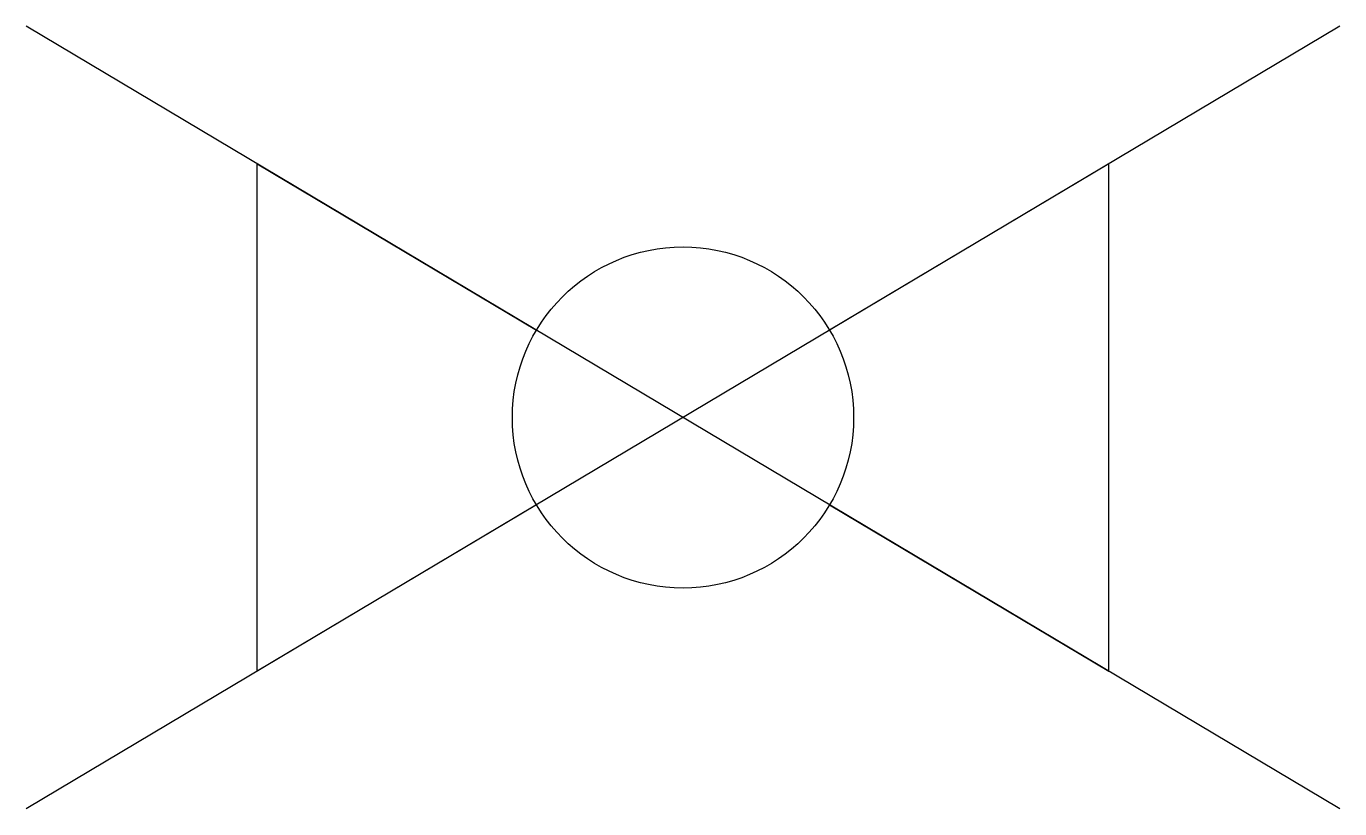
# Model space of a CAD drawing. Extents: x -3.55 to 3.55, y -2.12 to 2.12.
import ezdxf

# ---------------------------------------------------------------- set-up
doc = ezdxf.new("R2010")
doc.units = 0
doc.header["$LTSCALE"] = 0.2

msp = doc.modelspace()

# ---------------------------------------------------------------- linework, layer by layer
for p, q in [((3.5539, 2.1182), (-3.5539, -2.1182)), ((3.5539, -2.1182), (-3.5539, 2.1182)), ((-2.3039, 1.3732), (-0.7932, 0.4728)), ((-2.3039, -1.3732), (-2.3039, 1.3732)), ((2.3039, 1.3732), (0.7932, 0.4728)), ((2.3039, -1.3732), (2.3039, 1.3732)), ((-0.7932, -0.4728), (-2.3039, -1.3732)), ((0.7932, -0.4728), (2.3039, -1.3732))]:
    msp.add_line(p, q)
msp.add_circle((0, 0), 0.9234)

doc.saveas('drawing.dxf')
